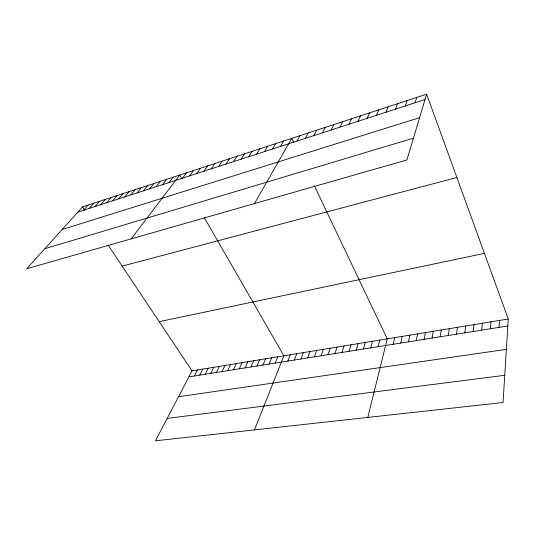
<?xml version="1.0" encoding="UTF-8"?>
<svg xmlns="http://www.w3.org/2000/svg" width="535" height="535" viewBox="0 0 535 535"><rect width="100%" height="100%" fill="white"/><g stroke="black" fill="none" stroke-linecap="round" stroke-linejoin="round"><path stroke-width="0.8" d="M508.25 319L503.04 402.527L155.458 440.807L192.038 370.869L508.25 319L426.629 94.193L82.584 206.851L26.75 268.757L406.908 159.958L426.629 94.193M499.015 327.393L499.543 320.425M490.314 328.784L490.936 321.836M481.714 330.155L482.423 323.234M473.207 331.513L474.01 324.618M464.801 332.857L465.684 325.982M456.482 334.181L457.452 327.333M448.256 335.492L449.306 328.664M440.124 336.789L441.255 329.988M432.079 338.073L433.29 331.292M424.121 339.344L425.405 332.589M416.25 340.601L417.614 333.867M408.466 341.838L409.897 335.131M400.762 343.069L402.266 336.381M393.145 344.286L394.716 337.618M367.806 417.42L387.246 338.849L314.292 185.665M378.138 346.68L379.85 340.059M370.755 347.857L372.534 341.263M363.452 349.021L365.291 342.447M356.223 350.178L358.122 343.624M349.067 351.314L351.027 344.787M341.985 352.445L344.005 345.938M415.06 102.8L416.785 97.417M334.977 353.561L337.057 347.081M328.035 354.672L330.175 348.205M321.167 355.768L323.361 349.328M405.229 105.983L407.082 100.6M314.373 356.852L316.62 350.432M307.638 357.928L309.939 351.528M395.539 109.127L397.498 103.736M300.971 358.985L303.325 352.612M294.377 360.042L296.785 353.688M385.976 112.223L388.049 106.833M287.843 361.085L290.298 354.752M254.486 429.899L283.878 355.802L204.203 217.491M376.54 115.279L378.72 109.882M275.184 363.104L277.739 356.812M269.058 364.081L271.653 357.808M262.979 365.051L265.621 358.798M367.231 118.302L369.511 112.898M256.967 366.007L259.649 359.774M251.002 366.957L253.73 360.744M358.042 121.278L360.423 115.874M245.097 367.899L247.865 361.707M239.245 368.836L242.054 362.663M348.974 124.214L351.455 118.81M233.447 369.759L236.296 363.606M227.703 370.675L230.592 364.542M340.026 127.116L342.601 121.712M222.012 371.584L224.934 365.472M216.367 372.487L219.33 366.388M331.192 129.978L333.86 124.575M210.777 373.377L213.773 367.298M205.233 374.259L208.269 368.2M322.471 132.807L325.226 127.404M199.742 375.135L202.812 369.096M194.299 376.005L197.402 369.986M313.858 135.596L316.7 130.192M305.358 138.358L308.287 132.947M296.965 141.073L299.974 135.669M254.446 203.594L291.762 138.358L293.775 142.577M280.487 146.416L283.657 141.013M272.402 149.038L275.645 143.634M264.41 151.626L267.734 146.229M256.519 154.18L259.916 148.783M248.728 156.708L252.192 151.318M241.024 159.203L244.555 153.812M233.421 161.67L237.018 156.287M225.897 164.105L229.562 158.728M218.474 166.519L222.192 161.135M211.131 168.893L214.916 163.523M203.875 171.247L207.72 165.877M196.699 173.574L200.605 168.211M189.611 175.868L193.57 170.511M182.602 178.142L186.621 172.785M131.222 238.857L179.747 175.039L182.127 179.172M169.06 182.529L173.179 177.185M162.52 184.649L166.679 179.312M156.046 186.748L160.253 181.418M149.639 188.828L153.899 183.498M143.306 190.881L147.606 185.558M137.04 192.908L141.387 187.598M130.834 194.921L135.228 189.617M124.702 196.907L129.129 191.61M118.63 198.873L123.103 193.583M112.624 200.826L117.132 195.542M106.679 202.752L111.226 197.475M100.794 204.658L105.382 199.388M94.976 206.543L99.597 201.28M89.211 208.409L93.866 203.16M83.507 210.262L88.195 205.012M77.856 212.094L425.017 99.57M62.14 229.522L419.58 117.7M44.806 248.742L413.448 138.144M122.14 266.129L456.87 177.486M159.196 321.655L484.429 253.383M188.902 376.867L507.815 325.989M178.516 396.723L506.357 349.362M167.161 418.423L504.739 375.303M82.584 206.851L84.878 210.288M108.07 245.043L192.038 370.869"/></g></svg>
